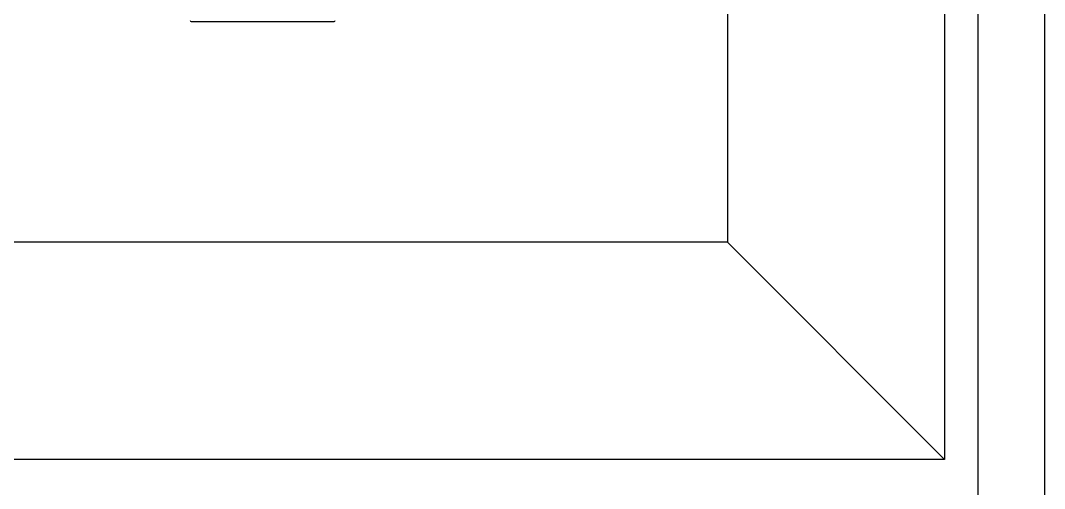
# Model space of a CAD drawing. Header units: inches. Extents: x 187 to 137830, y 99 to 66837.
# Drawn here: x 3773.3 to 4080.1, y 26990 to 27130 of the extents above; entities that cross this region are included whole.
import ezdxf

# ---------------------------------------------------------------- set-up
doc = ezdxf.new("R2010")
doc.units = ezdxf.units.IN
doc.header["$MEASUREMENT"] = 0
doc.layers.add('NETCHINH', color=7, linetype='Continuous', lineweight=30)
doc.layers.add('ONG', color=170, linetype='Continuous')

msp = doc.modelspace()

# ---------------------------------------------------------------- linework, layer by layer
at = {"color": 7, "linetype": 'Continuous'}
msp.add_line((3824.46, 27129.72), (3867.28, 27129.72), dxfattribs=at)
for centre, start, end in [((3824.46, 27130.02), 181, 270), ((3867.28, 27130.02), 270, 359)]:
    msp.add_arc(centre, 0.3, start, end, dxfattribs=at)
at = {"layer": 'NETCHINH', "color": 8}
for points in [[(3399.77, 28149.7), (4080.09, 28149.7), (4080.09, 26823.86), (3399.77, 26823.86)], [(3421.77, 28130.27), (4060.09, 28130.27), (4060.09, 26843.86), (3421.77, 26843.86)]]:
    msp.add_lwpolyline(points, close=True, dxfattribs=at)
at = {"layer": 'NETCHINH', "color": 5}
for points in [[(3438.5, 28120.14), (4050.09, 28120.14), (4050.09, 26998.7), (3438.5, 26998.7)], [(3503.5, 28055.14), (3985.09, 28055.14), (3985.09, 27063.7), (3503.5, 27063.7)]]:
    msp.add_lwpolyline(points, close=True, dxfattribs=at)
at = {"layer": 'ONG', "color": 5}
msp.add_line((3985.09, 27063.7), (4050.09, 26998.7), dxfattribs=at)

doc.saveas('drawing.dxf')
